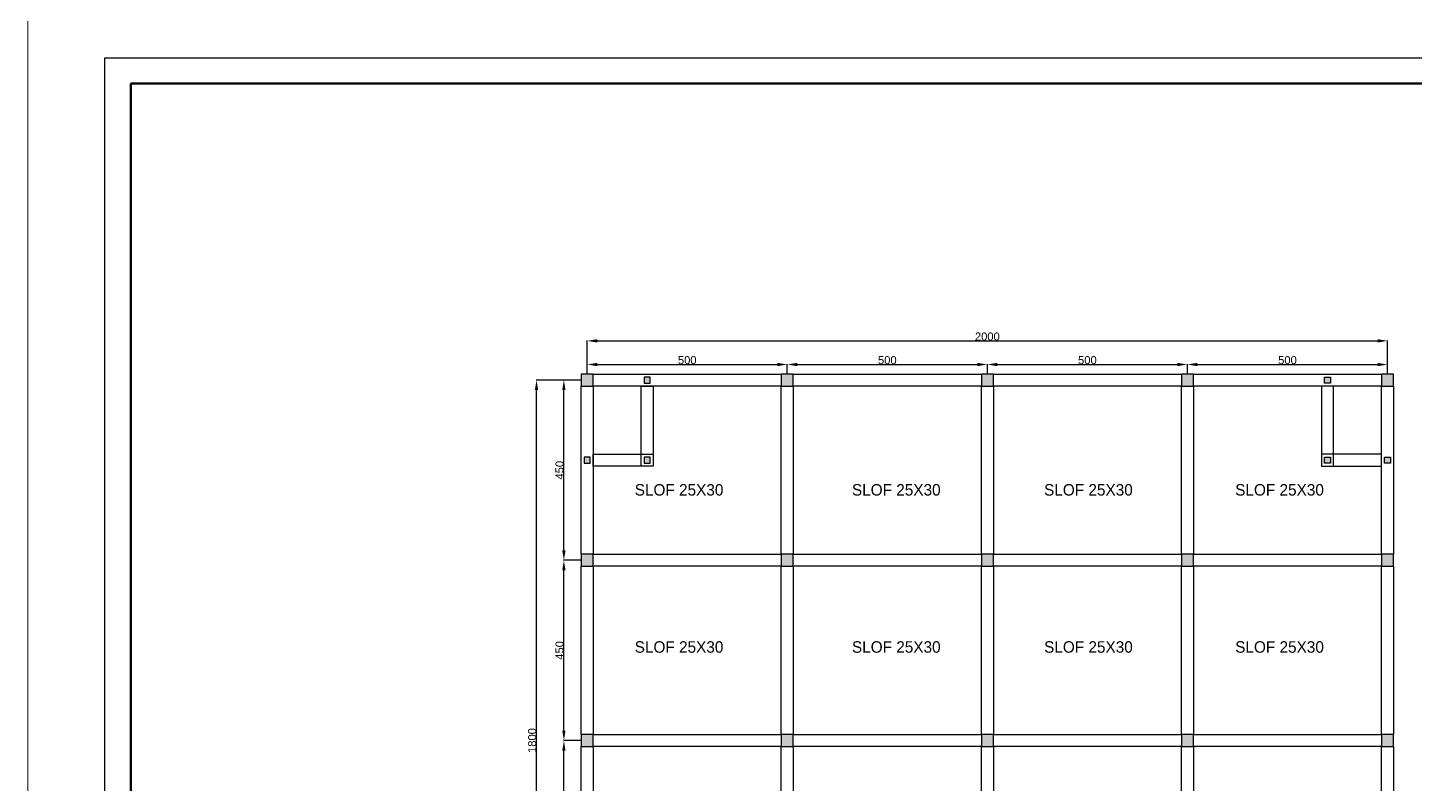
# Model space of a CAD drawing. Header units: centimetres. Extents: x 134057 to 145613, y 5028 to 39996.
# Drawn here: x 134078 to 137546, y 26513 to 28402 of the extents above; entities that cross this region are included whole.
import ezdxf

# ---------------------------------------------------------------- set-up
doc = ezdxf.new("R2010")
doc.units = ezdxf.units.CM
doc.header["$PDMODE"] = 2
for name, color, linetype in [('dinding', 151, 'Continuous'), ('kolom', 141, 'Continuous'), ('sloof', 103, 'Continuous')]:
    doc.layers.add(name, color=color, linetype=linetype)
for name, color, linetype, lineweight in [('Kertas', 252, 'Continuous', 20), ('Legenda', 252, 'Continuous', 20), ('TEKS', 190, 'Continuous', 0)]:
    doc.layers.add(name, color=color, linetype=linetype, lineweight=lineweight)
doc.styles.get("Standard").update_dxf_attribs({"font": 'arial.ttf'})
doc.styles.add('TRADITIONAL', font='')
doc.styles.get('TRADITIONAL').set_extended_font_data('Traditional Arabic')
doc.dimstyles.new('ISO-25', dxfattribs={"dimtxt": 2.5, "dimasz": 2.5, "dimexe": 1.25, "dimexo": 0.625, "dimtad": 1, "dimtxsty": 'Standard', "dimcen": 2.5, "dimadec": 0, "dimazin": 0, "dimtfac": 1, "dimtmove": 0, "dimatfit": 3, "dimfxl": 1, "dimarcsym": 0})

# ---------------------------------------------------------------- blocks, each defined once
blk = doc.blocks.new('*D31')
at = {"layer": 'Defpoints', "color": 0, "transparency": 16777216}
for p in [(135476.4, 27537.1), (135976.4, 27560.9), (135976.4, 27537.1)]:
    blk.add_point(p, dxfattribs=at)
at = {"layer": 'dinding', "color": 0, "lineweight": -2, "transparency": 16777216}
for p, q in [((135476.4, 27537.8), (135476.4, 27562.1)), ((135501.4, 27560.9), (135951.4, 27560.9)), ((135976.4, 27537.8), (135976.4, 27562.1))]:
    blk.add_line(p, q, dxfattribs=at)
at = {"layer": 'dinding', "color": 0, "transparency": 16777216}
for points in [[(135501.4, 27565), (135501.4, 27556.7), (135476.4, 27560.9)], [(135951.4, 27565), (135951.4, 27556.7), (135976.4, 27560.9)]]:
    blk.add_solid(points, dxfattribs=at)
at = {"layer": 'dinding', "color": 0, "transparency": 16777216, "insert": (135726.4, 27571.7), "char_height": 20, "attachment_point": 5}
blk.add_mtext('500', dxfattribs=at)
blk = doc.blocks.new('*D23')
at = {"layer": 'Defpoints', "color": 0, "transparency": 16777216}
for p in [(135976.4, 27537.1), (136476.4, 27560.9), (136476.4, 27537.1)]:
    blk.add_point(p, dxfattribs=at)
at = {"layer": 'dinding', "color": 0, "lineweight": -2, "transparency": 16777216}
for p, q in [((135976.4, 27537.8), (135976.4, 27562.1)), ((136001.4, 27560.9), (136451.4, 27560.9)), ((136476.4, 27537.8), (136476.4, 27562.1))]:
    blk.add_line(p, q, dxfattribs=at)
at = {"layer": 'dinding', "color": 0, "transparency": 16777216}
for points in [[(136001.4, 27565), (136001.4, 27556.7), (135976.4, 27560.9)], [(136451.4, 27565), (136451.4, 27556.7), (136476.4, 27560.9)]]:
    blk.add_solid(points, dxfattribs=at)
at = {"layer": 'dinding', "color": 0, "transparency": 16777216, "insert": (136226.4, 27571.7), "char_height": 20, "attachment_point": 5}
blk.add_mtext('500', dxfattribs=at)
blk = doc.blocks.new('*D28')
at = {"layer": 'Defpoints', "color": 0, "transparency": 16777216}
for p in [(136476.4, 27537.1), (136976.4, 27560.9), (136976.4, 27537.1)]:
    blk.add_point(p, dxfattribs=at)
at = {"layer": 'dinding', "color": 0, "lineweight": -2, "transparency": 16777216}
for p, q in [((136476.4, 27537.8), (136476.4, 27562.1)), ((136501.4, 27560.9), (136951.4, 27560.9)), ((136976.4, 27537.8), (136976.4, 27562.1))]:
    blk.add_line(p, q, dxfattribs=at)
at = {"layer": 'dinding', "color": 0, "transparency": 16777216}
for points in [[(136501.4, 27565), (136501.4, 27556.7), (136476.4, 27560.9)], [(136951.4, 27565), (136951.4, 27556.7), (136976.4, 27560.9)]]:
    blk.add_solid(points, dxfattribs=at)
at = {"layer": 'dinding', "color": 0, "transparency": 16777216, "insert": (136726.4, 27571.7), "char_height": 20, "attachment_point": 5}
blk.add_mtext('500', dxfattribs=at)
blk = doc.blocks.new('*D29')
at = {"layer": 'Defpoints', "color": 0, "transparency": 16777216}
for p in [(136976.4, 27537.1), (137476.4, 27560.9), (137476.4, 27537.1)]:
    blk.add_point(p, dxfattribs=at)
at = {"layer": 'dinding', "color": 0, "lineweight": -2, "transparency": 16777216}
for p, q in [((136976.4, 27537.8), (136976.4, 27562.1)), ((137001.4, 27560.9), (137451.4, 27560.9)), ((137476.4, 27537.8), (137476.4, 27562.1))]:
    blk.add_line(p, q, dxfattribs=at)
at = {"layer": 'dinding', "color": 0, "transparency": 16777216}
for points in [[(137001.4, 27565), (137001.4, 27556.7), (136976.4, 27560.9)], [(137451.4, 27565), (137451.4, 27556.7), (137476.4, 27560.9)]]:
    blk.add_solid(points, dxfattribs=at)
at = {"layer": 'dinding', "color": 0, "transparency": 16777216, "insert": (137226.4, 27571.7), "char_height": 20, "attachment_point": 5}
blk.add_mtext('500', dxfattribs=at)
blk = doc.blocks.new('*D30')
at = {"layer": 'Defpoints', "color": 0, "transparency": 16777216}
for p in [(137476.4, 27619.9), (135476.4, 27537.1), (137476.4, 27537.1)]:
    blk.add_point(p, dxfattribs=at)
at = {"layer": 'dinding', "color": 0, "lineweight": -2, "transparency": 16777216}
for p, q in [((135476.4, 27537.8), (135476.4, 27621.2)), ((135501.4, 27619.9), (137451.4, 27619.9)), ((137476.4, 27537.8), (137476.4, 27621.2))]:
    blk.add_line(p, q, dxfattribs=at)
at = {"layer": 'dinding', "color": 0, "transparency": 16777216}
for points in [[(135501.4, 27624.1), (135501.4, 27615.7), (135476.4, 27619.9)], [(137451.4, 27624.1), (137451.4, 27615.7), (137476.4, 27619.9)]]:
    blk.add_solid(points, dxfattribs=at)
at = {"layer": 'dinding', "color": 0, "transparency": 16777216, "insert": (136476.4, 27630.7), "char_height": 20, "attachment_point": 5}
blk.add_mtext('2000', dxfattribs=at)
blk = doc.blocks.new('*D32')
at = {"layer": 'Defpoints', "color": 0, "transparency": 16777216}
for p in [(135418.2, 27522.1), (135461.4, 27522.1), (135461.4, 27072.1)]:
    blk.add_point(p, dxfattribs=at)
at = {"layer": 'dinding', "color": 0, "lineweight": -2, "transparency": 16777216}
for p, q in [((135460.8, 27522.1), (135416.9, 27522.1)), ((135418.2, 27097.1), (135418.2, 27497.1)), ((135460.8, 27072.1), (135416.9, 27072.1))]:
    blk.add_line(p, q, dxfattribs=at)
at = {"layer": 'dinding', "color": 0, "transparency": 16777216}
for points in [[(135414, 27497.1), (135422.3, 27497.1), (135418.2, 27522.1)], [(135414, 27097.1), (135422.3, 27097.1), (135418.2, 27072.1)]]:
    blk.add_solid(points, dxfattribs=at)
at = {"layer": 'dinding', "color": 0, "transparency": 16777216, "insert": (135407.3, 27297.1), "char_height": 20, "attachment_point": 5, "rotation": 90}
blk.add_mtext('450', dxfattribs=at)
blk = doc.blocks.new('*D24')
at = {"layer": 'Defpoints', "color": 0, "transparency": 16777216}
for p in [(135418.2, 27072.1), (135461.4, 27072.1), (135461.4, 26622.1)]:
    blk.add_point(p, dxfattribs=at)
at = {"layer": 'dinding', "color": 0, "lineweight": -2, "transparency": 16777216}
for p, q in [((135460.8, 27072.1), (135416.9, 27072.1)), ((135418.2, 26647.1), (135418.2, 27047.1)), ((135460.8, 26622.1), (135416.9, 26622.1))]:
    blk.add_line(p, q, dxfattribs=at)
at = {"layer": 'dinding', "color": 0, "transparency": 16777216}
for points in [[(135414, 27047.1), (135422.3, 27047.1), (135418.2, 27072.1)], [(135414, 26647.1), (135422.3, 26647.1), (135418.2, 26622.1)]]:
    blk.add_solid(points, dxfattribs=at)
at = {"layer": 'dinding', "color": 0, "transparency": 16777216, "insert": (135407.3, 26847.1), "char_height": 20, "attachment_point": 5, "rotation": 90}
blk.add_mtext('450', dxfattribs=at)
blk = doc.blocks.new('*D25')
at = {"layer": 'Defpoints', "color": 0, "transparency": 16777216}
for p in [(135418.2, 26622.1), (135461.4, 26622.1), (135461.4, 26172.1)]:
    blk.add_point(p, dxfattribs=at)
at = {"layer": 'dinding', "color": 0, "lineweight": -2, "transparency": 16777216}
for p, q in [((135460.8, 26622.1), (135416.9, 26622.1)), ((135418.2, 26197.1), (135418.2, 26597.1)), ((135460.8, 26172.1), (135416.9, 26172.1))]:
    blk.add_line(p, q, dxfattribs=at)
at = {"layer": 'dinding', "color": 0, "transparency": 16777216}
for points in [[(135414, 26597.1), (135422.3, 26597.1), (135418.2, 26622.1)], [(135414, 26197.1), (135422.3, 26197.1), (135418.2, 26172.1)]]:
    blk.add_solid(points, dxfattribs=at)
at = {"layer": 'dinding', "color": 0, "transparency": 16777216, "insert": (135407.3, 26397.1), "char_height": 20, "attachment_point": 5, "rotation": 90}
blk.add_mtext('450', dxfattribs=at)
blk = doc.blocks.new('*D27')
at = {"layer": 'Defpoints', "color": 0, "transparency": 16777216}
for p in [(135349.8, 27522.1), (135461.4, 27522.1), (135461.4, 25722.1)]:
    blk.add_point(p, dxfattribs=at)
at = {"layer": 'dinding', "color": 0, "lineweight": -2, "transparency": 16777216}
for p, q in [((135460.8, 27522.1), (135348.5, 27522.1)), ((135349.8, 25747.1), (135349.8, 27497.1)), ((135460.8, 25722.1), (135348.5, 25722.1))]:
    blk.add_line(p, q, dxfattribs=at)
at = {"layer": 'dinding', "color": 0, "transparency": 16777216}
for points in [[(135345.6, 27497.1), (135353.9, 27497.1), (135349.8, 27522.1)], [(135345.6, 25747.1), (135353.9, 25747.1), (135349.8, 25722.1)]]:
    blk.add_solid(points, dxfattribs=at)
at = {"layer": 'dinding', "color": 0, "transparency": 16777216, "insert": (135338.9, 26622.1), "char_height": 20, "attachment_point": 5, "rotation": 90}
blk.add_mtext('1800', dxfattribs=at)

msp = doc.modelspace()

# ---------------------------------------------------------------- hatches: boundary and pattern name
at = {"layer": 'dinding', "true_color": 0x636466}
h = msp.add_hatch(color=251, dxfattribs=at)
h.dxf.hatch_style = 1
h.paths.add_polyline_path([(135491.386, 27537.129), (135461.386, 27537.129), (135461.386, 27507.129), (135491.386, 27507.129)])
h.paths.add_polyline_path([(135633.886, 27529.629), (135618.886, 27529.629), (135618.886, 27514.629), (135633.886, 27514.629)])
h.paths.add_polyline_path([(135483.886, 27329.629), (135468.886, 27329.629), (135468.886, 27314.629), (135483.886, 27314.629)])
h.paths.add_polyline_path([(135633.886, 27329.629), (135618.886, 27329.629), (135618.886, 27314.629), (135633.886, 27314.629)])
h.paths.add_polyline_path([(135991.386, 27537.129), (135961.386, 27537.129), (135961.386, 27507.129), (135991.386, 27507.129)])
h.paths.add_polyline_path([(136491.386, 27537.129), (136461.386, 27537.129), (136461.386, 27507.129), (136491.386, 27507.129)])
h.paths.add_polyline_path([(136991.386, 27537.129), (136961.386, 27537.129), (136961.386, 27507.129), (136991.386, 27507.129)])
h.paths.add_polyline_path([(137333.886, 27529.629), (137318.886, 27529.629), (137318.886, 27514.629), (137333.886, 27514.629)])
h.paths.add_polyline_path([(137491.386, 27537.129), (137461.386, 27537.129), (137461.386, 27507.129), (137491.386, 27507.129)])
h.paths.add_polyline_path([(137333.886, 27329.629), (137318.886, 27329.629), (137318.886, 27314.629), (137333.886, 27314.629)])
h.paths.add_polyline_path([(137483.886, 27329.629), (137468.886, 27329.629), (137468.886, 27314.629), (137483.886, 27314.629)])
h.paths.add_polyline_path([(137491.386, 27087.129), (137461.386, 27087.129), (137461.386, 27057.129), (137491.386, 27057.129)])
h.paths.add_polyline_path([(136991.386, 27087.129), (136961.386, 27087.129), (136961.386, 27057.129), (136991.386, 27057.129)])
h.paths.add_polyline_path([(136491.386, 27087.129), (136461.386, 27087.129), (136461.386, 27057.129), (136491.386, 27057.129)])
h.paths.add_polyline_path([(135991.386, 27087.129), (135961.386, 27087.129), (135961.386, 27057.129), (135991.386, 27057.129)])
h.paths.add_polyline_path([(135491.386, 27087.129), (135461.386, 27087.129), (135461.386, 27057.129), (135491.386, 27057.129)])
h.paths.add_polyline_path([(135491.386, 26637.129), (135461.386, 26637.129), (135461.386, 26607.129), (135491.386, 26607.129)])
h.paths.add_polyline_path([(135991.386, 26637.129), (135961.386, 26637.129), (135961.386, 26607.129), (135991.386, 26607.129)])
h.paths.add_polyline_path([(136491.386, 26637.129), (136461.386, 26637.129), (136461.386, 26607.129), (136491.386, 26607.129)])
h.paths.add_polyline_path([(136991.386, 26637.129), (136961.386, 26637.129), (136961.386, 26607.129), (136991.386, 26607.129)])
h.paths.add_polyline_path([(137491.386, 26637.129), (137461.386, 26637.129), (137461.386, 26607.129), (137491.386, 26607.129)])
h.paths.add_polyline_path([(137491.386, 26187.129), (137461.386, 26187.129), (137461.386, 26157.129), (137491.386, 26157.129)])
h.paths.add_polyline_path([(136991.386, 26187.129), (136961.386, 26187.129), (136961.386, 26157.129), (136991.386, 26157.129)])
h.paths.add_polyline_path([(136491.386, 26187.129), (136461.386, 26187.129), (136461.386, 26157.129), (136491.386, 26157.129)])
h.paths.add_polyline_path([(135991.386, 26187.129), (135961.386, 26187.129), (135961.386, 26157.129), (135991.386, 26157.129)])
h.paths.add_polyline_path([(135491.386, 26187.129), (135461.386, 26187.129), (135461.386, 26157.129), (135491.386, 26157.129)])
h.paths.add_polyline_path([(135491.386, 25722.129), (135461.386, 25722.129), (135461.386, 25707.129), (135491.386, 25707.129)])
h.paths.add_polyline_path([(135491.386, 25737.129), (135461.386, 25737.129), (135461.386, 25722.129), (135491.386, 25722.129)])
h.paths.add_polyline_path([(135991.386, 25722.129), (135961.386, 25722.129), (135961.386, 25707.129), (135991.386, 25707.129)])
h.paths.add_polyline_path([(135991.386, 25737.129), (135961.386, 25737.129), (135961.386, 25722.129), (135991.386, 25722.129)])
h.paths.add_polyline_path([(136491.386, 25722.129), (136461.386, 25722.129), (136461.386, 25707.129), (136491.386, 25707.129)])
h.paths.add_polyline_path([(136491.386, 25737.129), (136461.386, 25737.129), (136461.386, 25722.129), (136491.386, 25722.129)])
h.paths.add_polyline_path([(136991.386, 25722.129), (136961.386, 25722.129), (136961.386, 25707.129), (136991.386, 25707.129)])
h.paths.add_polyline_path([(136991.386, 25737.129), (136961.386, 25737.129), (136961.386, 25722.129), (136991.386, 25722.129)])
h.paths.add_polyline_path([(137491.386, 25722.129), (137461.386, 25722.129), (137461.386, 25707.129), (137491.386, 25707.129)])
h.paths.add_polyline_path([(137491.386, 25737.129), (137461.386, 25737.129), (137461.386, 25722.129), (137491.386, 25722.129)])

# ---------------------------------------------------------------- linework, layer by layer
at = {"layer": 'dinding'}
for points in [[(135618.886, 27514.629), (135633.886, 27514.629), (135633.886, 27529.629), (135618.886, 27529.629)], [(137333.886, 27514.629), (137318.886, 27514.629), (137318.886, 27529.629), (137333.886, 27529.629)], [(135468.886, 27314.629), (135483.886, 27314.629), (135483.886, 27329.629), (135468.886, 27329.629)], [(135618.886, 27314.629), (135633.886, 27314.629), (135633.886, 27329.629), (135618.886, 27329.629)], [(137333.886, 27314.629), (137318.886, 27314.629), (137318.886, 27329.629), (137333.886, 27329.629)], [(137483.886, 27314.629), (137468.886, 27314.629), (137468.886, 27329.629), (137483.886, 27329.629)]]:
    msp.add_lwpolyline(points, close=True, dxfattribs=at)
at = {"layer": 'Kertas'}
msp.add_lwpolyline([(134078.342, 28519.471), (139416.657, 28519.471), (139416.657, 24699.039), (134078.342, 24699.039)], close=True, dxfattribs=at)
at = {"layer": 'kolom'}
for points in [[(135461.386, 27507.129), (135491.386, 27507.129), (135491.386, 27537.129), (135461.386, 27537.129)], [(135961.386, 27507.129), (135991.386, 27507.129), (135991.386, 27537.129), (135961.386, 27537.129)], [(136461.386, 27507.129), (136491.386, 27507.129), (136491.386, 27537.129), (136461.386, 27537.129)], [(136961.386, 27507.129), (136991.386, 27507.129), (136991.386, 27537.129), (136961.386, 27537.129)], [(137461.386, 27507.129), (137491.386, 27507.129), (137491.386, 27537.129), (137461.386, 27537.129)], [(135461.386, 27057.129), (135491.386, 27057.129), (135491.386, 27087.129), (135461.386, 27087.129)], [(135961.386, 27057.129), (135991.386, 27057.129), (135991.386, 27087.129), (135961.386, 27087.129)], [(136461.386, 27057.129), (136491.386, 27057.129), (136491.386, 27087.129), (136461.386, 27087.129)], [(136961.386, 27057.129), (136991.386, 27057.129), (136991.386, 27087.129), (136961.386, 27087.129)], [(137461.386, 27057.129), (137491.386, 27057.129), (137491.386, 27087.129), (137461.386, 27087.129)], [(135461.386, 26607.129), (135491.386, 26607.129), (135491.386, 26637.129), (135461.386, 26637.129)], [(135961.386, 26607.129), (135991.386, 26607.129), (135991.386, 26637.129), (135961.386, 26637.129)], [(136461.386, 26607.129), (136491.386, 26607.129), (136491.386, 26637.129), (136461.386, 26637.129)], [(136961.386, 26607.129), (136991.386, 26607.129), (136991.386, 26637.129), (136961.386, 26637.129)], [(137461.386, 26607.129), (137491.386, 26607.129), (137491.386, 26637.129), (137461.386, 26637.129)]]:
    msp.add_lwpolyline(points, close=True, dxfattribs=at)
at = {"layer": 'Legenda', "color": 5, "lineweight": 30}
msp.add_lwpolyline([(134271.293, 28326.52), (139288.023, 28326.52), (139288.023, 24827.673), (134271.293, 24827.673)], close=True, dxfattribs=at)
at = {"layer": 'Legenda', "color": 1, "lineweight": 50}
msp.add_lwpolyline([(134335.61, 28262.203), (138387.584, 28262.203), (138387.584, 24891.99), (134335.61, 24891.99)], close=True, dxfattribs=at)
at = {"layer": 'sloof'}
for points in [[(135491.386, 27537.129), (135961.386, 27537.129), (135961.386, 27507.129), (135491.386, 27507.129)], [(135991.386, 27537.129), (136461.386, 27537.129), (136461.386, 27507.129), (135991.386, 27507.129)], [(136491.386, 27537.129), (136961.386, 27537.129), (136961.386, 27507.129), (136491.386, 27507.129)], [(136991.386, 27537.129), (137461.386, 27537.129), (137461.386, 27507.129), (136991.386, 27507.129)], [(135461.386, 27507.129), (135491.386, 27507.129), (135491.386, 27087.129), (135461.386, 27087.129)], [(135611.386, 27507.129), (135641.386, 27507.129), (135641.386, 27307.129), (135611.386, 27307.129)], [(135961.386, 27507.129), (135991.386, 27507.129), (135991.386, 27087.129), (135961.386, 27087.129)], [(136461.386, 27507.129), (136491.386, 27507.129), (136491.386, 27087.129), (136461.386, 27087.129)], [(136961.386, 27507.129), (136991.386, 27507.129), (136991.386, 27087.129), (136961.386, 27087.129)], [(137341.386, 27507.129), (137311.386, 27507.129), (137311.386, 27307.129), (137341.386, 27307.129)], [(137461.386, 27507.129), (137491.386, 27507.129), (137491.386, 27087.129), (137461.386, 27087.129)], [(135491.386, 27337.129), (135641.386, 27337.129), (135641.386, 27307.129), (135491.386, 27307.129)], [(137461.386, 27337.129), (137311.386, 27337.129), (137311.386, 27307.129), (137461.386, 27307.129)], [(135491.386, 27087.129), (135961.386, 27087.129), (135961.386, 27057.129), (135491.386, 27057.129)], [(135991.386, 27087.129), (136461.386, 27087.129), (136461.386, 27057.129), (135991.386, 27057.129)], [(136491.386, 27087.129), (136961.386, 27087.129), (136961.386, 27057.129), (136491.386, 27057.129)], [(136991.386, 27087.129), (137461.386, 27087.129), (137461.386, 27057.129), (136991.386, 27057.129)], [(135461.386, 27057.129), (135491.386, 27057.129), (135491.386, 26637.129), (135461.386, 26637.129)], [(135961.386, 27057.129), (135991.386, 27057.129), (135991.386, 26637.129), (135961.386, 26637.129)], [(136461.386, 27057.129), (136491.386, 27057.129), (136491.386, 26637.129), (136461.386, 26637.129)], [(136961.386, 27057.129), (136991.386, 27057.129), (136991.386, 26637.129), (136961.386, 26637.129)], [(137461.386, 27057.129), (137491.386, 27057.129), (137491.386, 26637.129), (137461.386, 26637.129)], [(135491.386, 26637.129), (135961.386, 26637.129), (135961.386, 26607.129), (135491.386, 26607.129)], [(135991.386, 26637.129), (136461.386, 26637.129), (136461.386, 26607.129), (135991.386, 26607.129)], [(136491.386, 26637.129), (136961.386, 26637.129), (136961.386, 26607.129), (136491.386, 26607.129)], [(136991.386, 26637.129), (137461.386, 26637.129), (137461.386, 26607.129), (136991.386, 26607.129)], [(135461.386, 26607.129), (135491.386, 26607.129), (135491.386, 26187.129), (135461.386, 26187.129)], [(135961.386, 26607.129), (135991.386, 26607.129), (135991.386, 26187.129), (135961.386, 26187.129)], [(136461.386, 26607.129), (136491.386, 26607.129), (136491.386, 26187.129), (136461.386, 26187.129)], [(136961.386, 26607.129), (136991.386, 26607.129), (136991.386, 26187.129), (136961.386, 26187.129)], [(137461.386, 26607.129), (137491.386, 26607.129), (137491.386, 26187.129), (137461.386, 26187.129)]]:
    msp.add_lwpolyline(points, close=True, dxfattribs=at)

# ---------------------------------------------------------------- texts
at = {"layer": 'TEKS', "color": 1, "lineweight": 15, "char_height": 28.6714, "width": 429.1218, "attachment_point": 5, "style": 'TRADITIONAL'}
for insert in [(135705.947, 27247.782), (136248.792, 27247.782), (136729, 27247.782), (137206.599, 27247.782), (135705.947, 26855.466), (136248.792, 26855.466), (136729, 26855.466), (137206.599, 26855.466)]:
    msp.add_mtext('SLOF 25X30', dxfattribs=dict(at, insert=insert))

# ---------------------------------------------------------------- dimensions: what is measured, and where the dimension line sits
at = {"layer": 'dinding'}
for base, p1, p2, picture, middle in [((137476.386, 27619.907), (135476.386, 27537.129), (137476.386, 27537.129), '*D30', (136476.386, 27630.743)), ((135976.386, 27560.871), (135476.386, 27537.129), (135976.386, 27537.129), '*D31', (135726.386, 27571.707)), ((136476.386, 27560.871), (135976.386, 27537.129), (136476.386, 27537.129), '*D23', (136226.386, 27571.707)), ((136976.386, 27560.871), (136476.386, 27537.129), (136976.386, 27537.129), '*D28', (136726.386, 27571.707)), ((137476.386, 27560.871), (136976.386, 27537.129), (137476.386, 27537.129), '*D29', (137226.386, 27571.707))]:
    dim = msp.add_linear_dim(base=base, p1=p1, p2=p2, dimstyle='ISO-25', override={"dimtxt": 20, "dimasz": 25}, dxfattribs=at)
    dim.commit()
    dim.dimension.update_dxf_attribs({"geometry": picture, "text_midpoint": middle})
for base, p1, p2, picture, middle in [((135349.766, 27522.129), (135461.386, 25722.129), (135461.386, 27522.129), '*D27', (135338.93, 26622.129)), ((135418.171, 27522.129), (135461.386, 27072.129), (135461.386, 27522.129), '*D32', (135407.334, 27297.129)), ((135418.171, 27072.129), (135461.386, 26622.129), (135461.386, 27072.129), '*D24', (135407.334, 26847.129)), ((135418.171, 26622.129), (135461.386, 26172.129), (135461.386, 26622.129), '*D25', (135407.334, 26397.129))]:
    dim = msp.add_linear_dim(base=base, p1=p1, p2=p2, angle=90, dimstyle='ISO-25', override={"dimtxt": 20, "dimasz": 25}, dxfattribs=at)
    dim.commit()
    dim.dimension.update_dxf_attribs({"geometry": picture, "text_midpoint": middle})

doc.saveas('drawing.dxf')
